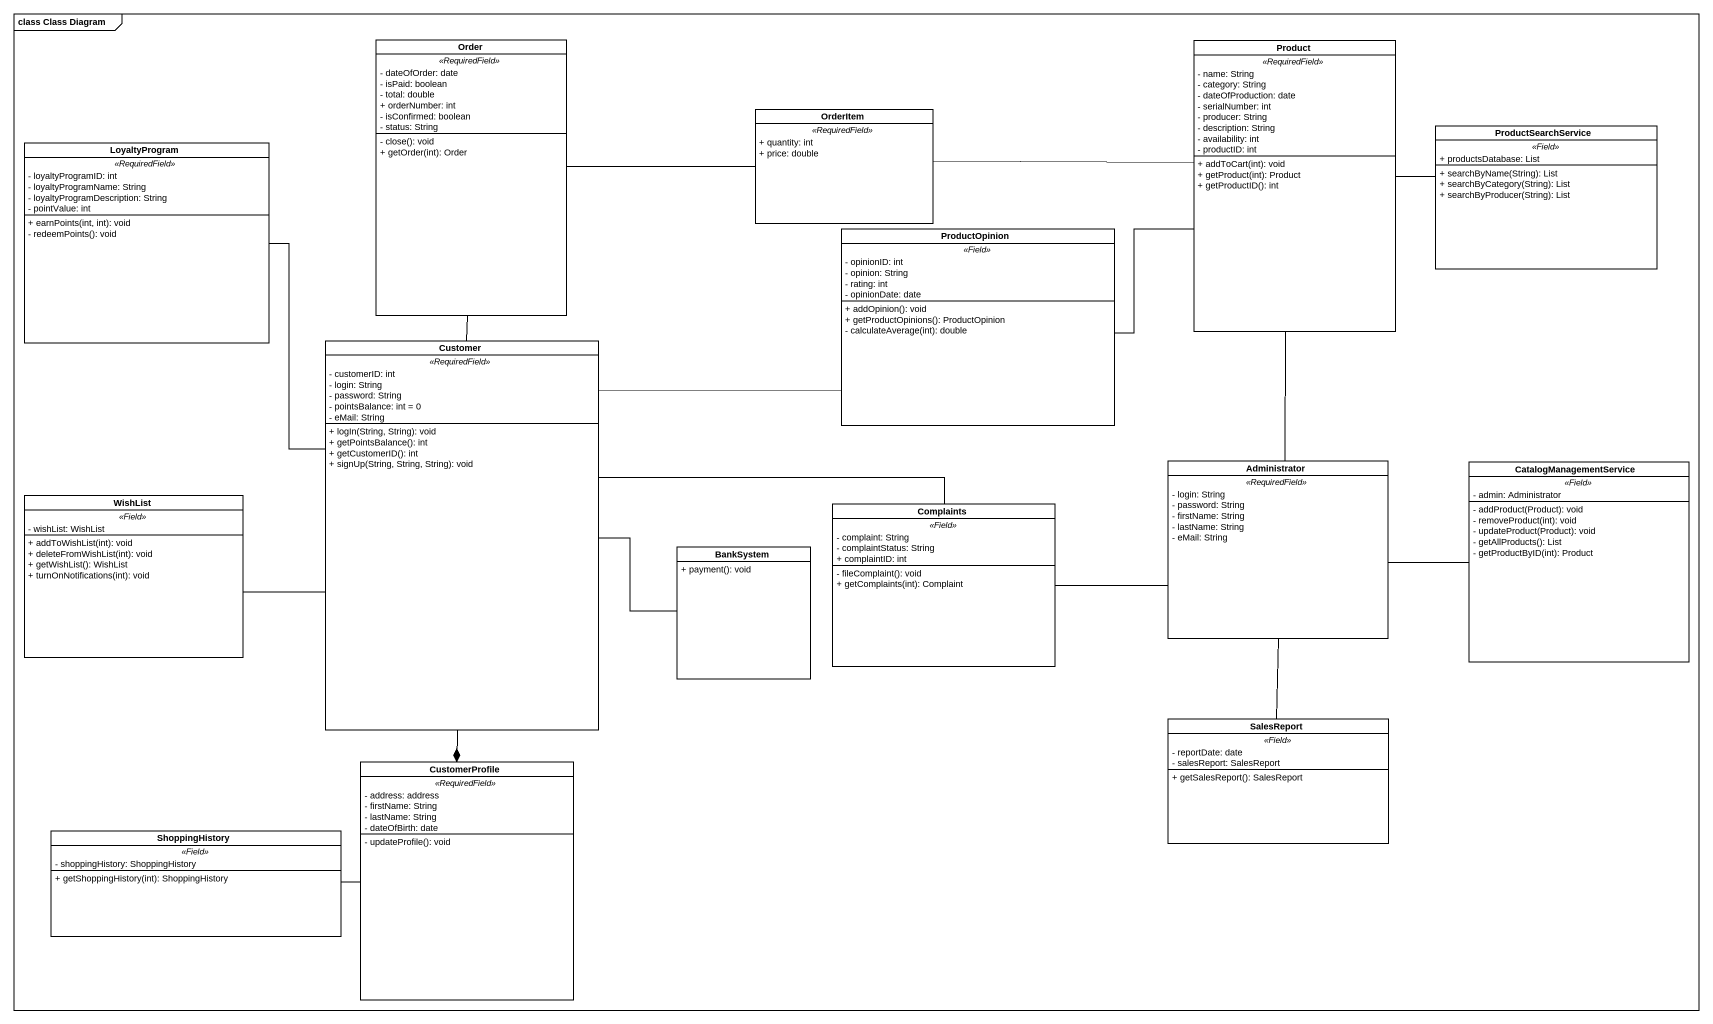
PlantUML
@startuml
mainframe class Class Diagram
hide circle
hide empty members
skinparam classAttributeIconSize 0
class Order {
  .. <<RequiredField>> ..
  - dateOfOrder: date
  - isPaid: boolean
  - total: double
  + orderNumber: int
  - isConfirmed: boolean
  - status: String
  --
  - close(): void
  + getOrder(int): Order
}
class Product {
  .. <<RequiredField>> ..
  - name: String
  - category: String
  - dateOfProduction: date
  - serialNumber: int
  - producer: String
  - description: String
  - availability: int
  - productID: int
  --
  + addToCart(int): void
  + getProduct(int): Product
  + getProductID(): int
}
class OrderItem {
  .. <<RequiredField>> ..
  + quantity: int
  + price: double
}
class LoyaltyProgram {
  .. <<RequiredField>> ..
  - loyaltyProgramID: int
  - loyaltyProgramName: String
  - loyaltyProgramDescription: String
  - pointValue: int
  --
  + earnPoints(int, int): void
  - redeemPoints(): void
}
class ProductSearchService {
  .. <<Field>> ..
  + productsDatabase: List
  --
  + searchByName(String): List
  + searchByCategory(String): List
  + searchByProducer(String): List
}
class ProductOpinion {
  .. <<Field>> ..
  - opinionID: int
  - opinion: String
  - rating: int
  - opinionDate: date
  --
  + addOpinion(): void
  + getProductOpinions(): ProductOpinion
  - calculateAverage(int): double
}
class Customer {
  .. <<RequiredField>> ..
  - customerID: int
  - login: String
  - password: String
  - pointsBalance: int = 0
  - eMail: String
  --
  + logIn(String, String): void
  + getPointsBalance(): int
  + getCustomerID(): int
  + signUp(String, String, String): void
}
class WishList {
  .. <<Field>> ..
  - wishList: WishList
  --
  + addToWishList(int): void
  + deleteFromWishList(int): void
  + getWishList(): WishList
  + turnOnNotifications(int): void
}
class Administrator {
  .. <<RequiredField>> ..
  - login: String
  - password: String
  - firstName: String
  - lastName: String
  - eMail: String
}
class CatalogManagementService {
  .. <<Field>> ..
  - admin: Administrator
  --
  - addProduct(Product): void
  - removeProduct(int): void
  - updateProduct(Product): void
  - getAllProducts(): List
  - getProductByID(int): Product
}
class Complaints {
  .. <<Field>> ..
  - complaint: String
  - complaintStatus: String
  + complaintID: int
  --
  - fileComplaint(): void
  + getComplaints(int): Complaint
}
class BankSystem {
  + payment(): void
}
class SalesReport {
  .. <<Field>> ..
  - reportDate: date
  - salesReport: SalesReport
  --
  + getSalesReport(): SalesReport
}
class CustomerProfile {
  .. <<RequiredField>> ..
  - address: address
  - firstName: String
  - lastName: String
  - dateOfBirth: date
  --
  - updateProfile(): void
}
class ShoppingHistory {
  .. <<Field>> ..
  - shoppingHistory: ShoppingHistory
  --
  + getShoppingHistory(int): ShoppingHistory
}
Order -right- OrderItem
Product -- Administrator
OrderItem -right- Product
LoyaltyProgram -- Customer
ProductSearchService -left- Product
ProductOpinion -right- Product
Customer -up- Order
Customer -right- ProductOpinion
Customer -left- WishList
Customer -right- Complaints
Customer --* CustomerProfile
Administrator -right- CatalogManagementService
Complaints -right- Administrator
BankSystem -left- Customer
SalesReport -up- Administrator
CustomerProfile -left- ShoppingHistory
@enduml
